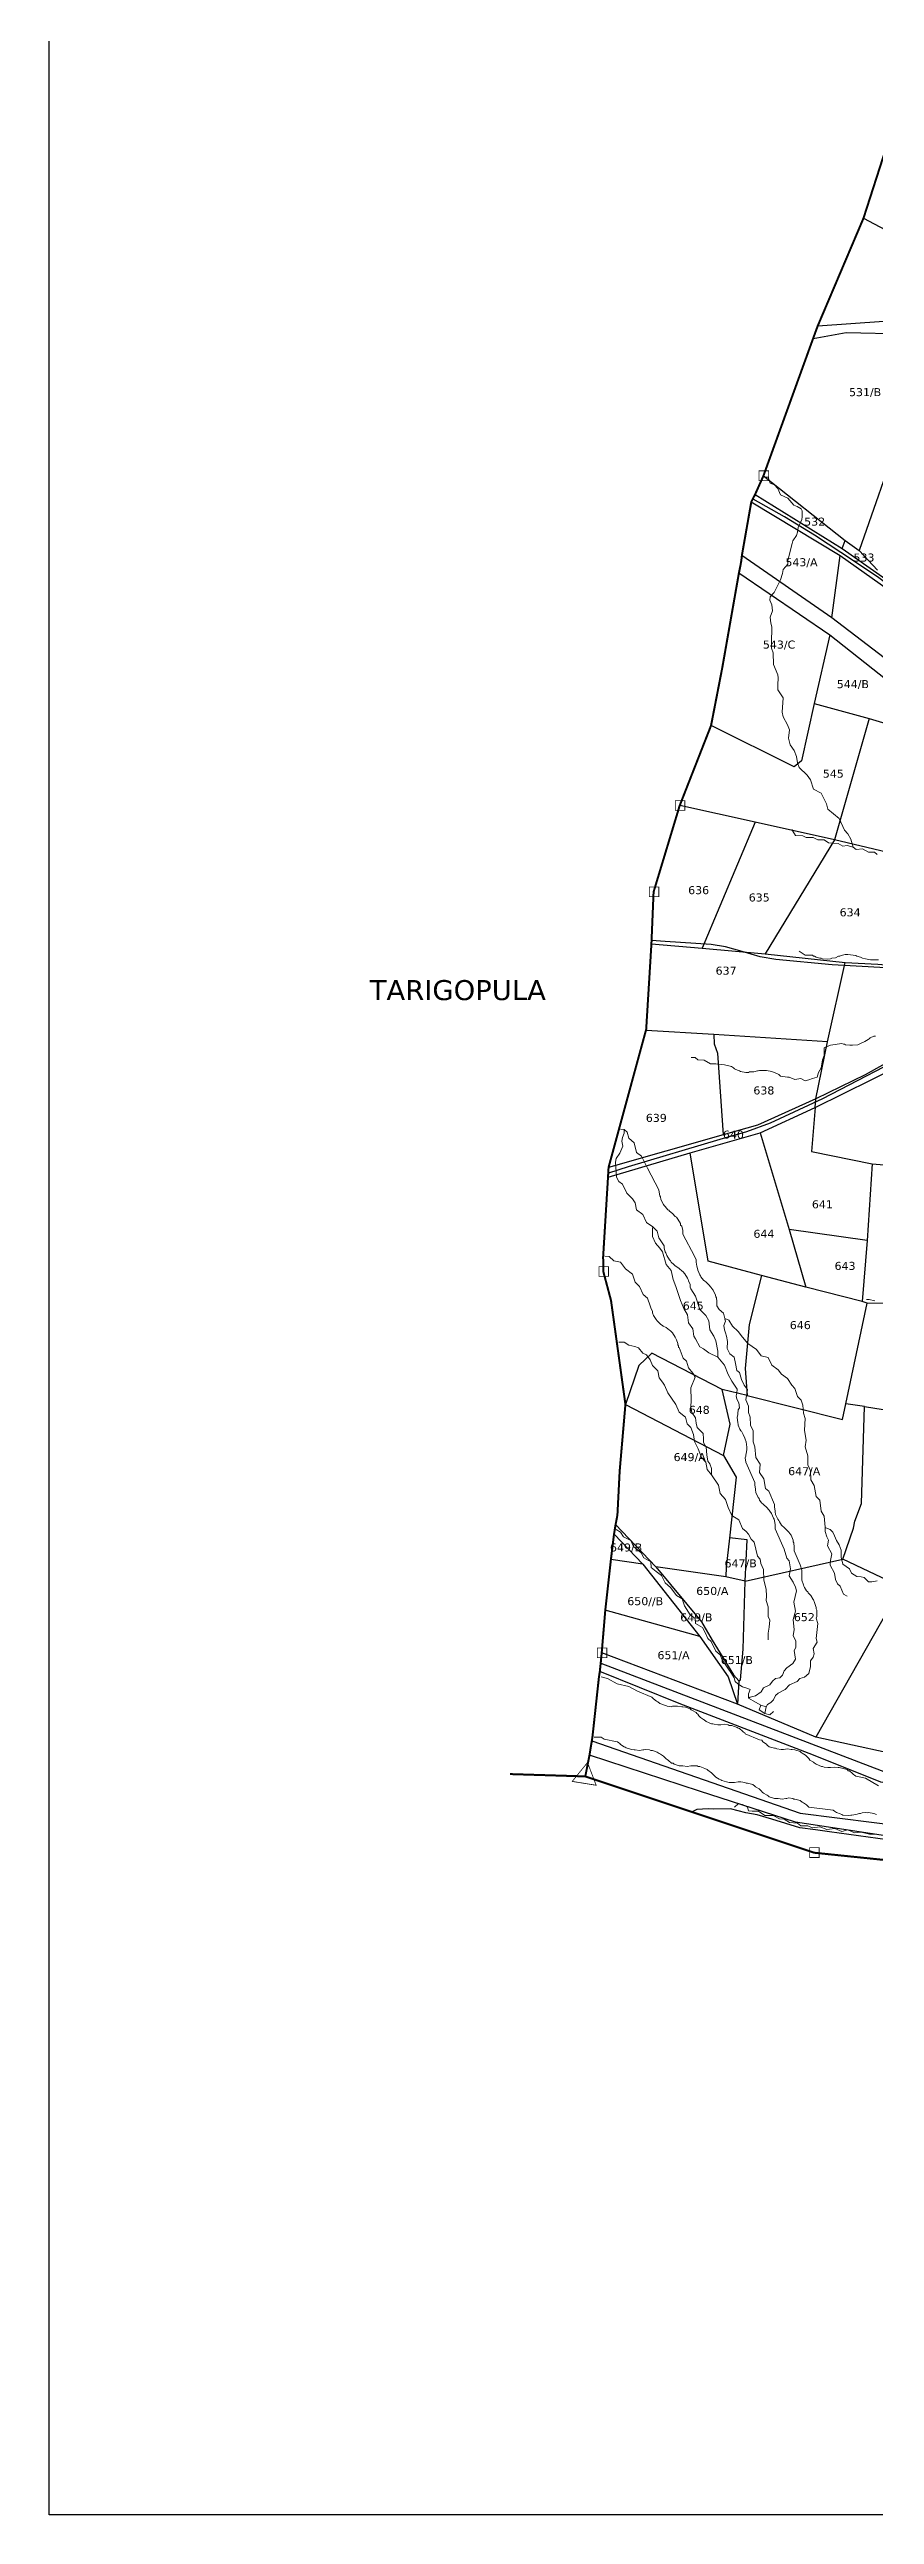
# Model space of a CAD drawing. Header units: inches. Extents: x 1032 to 3029, y -531 to 880.
# Drawn here: x 1032 to 1238, y -531 to 85 of the extents above; entities that cross this region are included whole.
import ezdxf
from ezdxf.enums import TextEntityAlignment as Align

# ---------------------------------------------------------------- set-up
doc = ezdxf.new("R2010")
doc.units = ezdxf.units.IN
doc.header["$LTSCALE"] = 15
doc.header["$MEASUREMENT"] = 0
for name, color, linetype in [('BOUNDARY', 5, 'Continuous'), ('PLOT', 7, 'Continuous'), ('PLOT NO', 7, 'Continuous'), ('ROAD', 50, 'Continuous'), ('STONES', 3, 'Continuous'), ('STREAM', 130, 'SL'), ('text2', 7, 'Continuous'), ('V', 6, 'Continuous')]:
    doc.layers.add(name, color=color, linetype=linetype)
doc.styles.get("Standard").update_dxf_attribs({"font": 'verdana.ttf'})
doc.linetypes.add('SL', pattern='A,8e-06,[1,streme line,S=0.066667,R=0,X=0,Y=0],-0.839413', length=0.839421)

msp = doc.modelspace()

# ---------------------------------------------------------------- linework, layer by layer
at = {"layer": 'BOUNDARY', "const_width": 0.5}
msp.add_lwpolyline([(1242.29, 63.87), (1235.52, 42.86), (1224.09, 15.97), (1222.91, 12.75), (1210.51, -21.52), (1208.44, -26.14), (1207.48, -28.04), (1205.13, -41.41), (1204.99, -42.69), (1204.78, -43.89), (1204.38, -45.85), (1200.23, -69.47), (1197.42, -83.93), (1189.58, -103.94), (1183.06, -125.5), (1182.52, -138.46), (1181.21, -159.86), (1171.81, -194.34), (1171.67, -196.77), (1170.45, -216.72), (1170.5, -220.4), (1172.42, -227.62), (1176.02, -253.59), (1174.58, -270.28), (1174.02, -281.24), (1173.53, -283.81), (1173.14, -286.24), (1172.4, -292.34), (1170.99, -305.02), (1170.09, -315.7), (1169.84, -318.29), (1169.62, -320.33), (1169.4, -321.75), (1167.78, -336.7), (1167.62, -337.68), (1167.03, -341.29), (1165.99, -346.57), (1147.2, -345.99), (1165.99, -346.57), (1223.16, -365.64), (1255.96, -369.02)], dxfattribs=at)
at = {"layer": 'PLOT'}
msp.add_lwpolyline([(1206.48, -251.38), (1230.25, -257.33), (1231.09, -253.45)], dxfattribs=at)
at = {"layer": 'ROAD'}
for points in [[(1366.35, -118.5), (1364.81, -118.29), (1354.97, -117.49), (1352.57, -117.04), (1341.95, -113.09), (1339.08, -111.76), (1330.31, -106.18), (1314.59, -96.19), (1310.36, -93.26), (1307.39, -91.65), (1294.17, -85.05), (1285.76, -80.54), (1275.07, -75.3), (1272.03, -72.87), (1264.86, -66.05), (1262.46, -63.9), (1255.3, -58.86), (1239.33, -46.97), (1233.31, -42.93), (1223.25, -36.3), (1215.77, -31.76), (1207.95, -27.31)], [(1381.88, -119.76), (1379.87, -119.66), (1375.23, -118.92), (1372.66, -119.19), (1368.97, -121.91), (1366.12, -123.82), (1361.73, -125.5), (1354.52, -127.9), (1348.3, -129.54), (1335.74, -132.29), (1324.39, -135.36), (1319.77, -136.77), (1312.33, -139.29), (1290.75, -146.81), (1277.07, -152.28), (1273.16, -153.5), (1270.41, -154.53), (1249.35, -164.72), (1225.26, -177.25), (1212.17, -183.33), (1206.31, -185.46), (1199.59, -187.41), (1176.69, -194.24), (1171.83, -195.77)], [(1300.83, -143.35), (1298.26, -142.57), (1293.25, -144.42), (1289.91, -145.67), (1285.8, -146.8), (1273.57, -145.55), (1260.49, -143.88), (1256.01, -143.76), (1251.78, -143.7), (1247.13, -144.83), (1227.67, -143.7), (1213.65, -142.39), (1209.66, -141.74), (1205.16, -140.36), (1201.04, -139.23), (1197.47, -138.64), (1185.96, -137.86), (1182.54, -137.64)], [(1246.35, -363.11), (1227.04, -360.42), (1223.56, -359.91), (1219.62, -359.4), (1216.08, -358.37), (1212.6, -357.29), (1208.95, -356.2), (1206.1, -355.69), (1202.3, -354.71), (1198.08, -354.77), (1196.67, -354.68), (1193.89, -354.8), (1192.67, -355.45)]]:
    msp.add_lwpolyline(points, dxfattribs=at)
at = {"layer": 'STONES', "const_width": 0.2}
for points in [[(1211.81, -20.27), (1209.43, -20.27), (1209.43, -22.69), (1211.81, -22.69)], [(1190.88, -102.7), (1188.5, -102.7), (1188.5, -105.12), (1190.88, -105.12)], [(1184.36, -124.26), (1181.99, -124.26), (1181.99, -126.68), (1184.36, -126.68)], [(1171.8, -219.16), (1169.42, -219.16), (1169.42, -221.58), (1171.8, -221.58)], [(1171.38, -314.46), (1169.01, -314.46), (1169.01, -316.88), (1171.38, -316.88)], [(1168.71, -348.78), (1166.54, -343.11), (1162.72, -347.82)], [(1224.46, -364.4), (1222.08, -364.4), (1222.08, -366.82), (1224.46, -366.82)]]:
    msp.add_lwpolyline(points, close=True, dxfattribs=at)
at = {"layer": 'STREAM', "color": 4, "linetype": 'ByBlock', "lineweight": 0}
for points in [[(1211.04, -21.86), (1211.7, -21.86), (1212.24, -23.33), (1213.31, -23.73), (1214.11, -24.66), (1214.77, -26.26), (1216.64, -27.06), (1218.11, -28.8), (1218.91, -29.2), (1219.98, -29.73), (1220.24, -30.27), (1220.24, -31.73), (1220.11, -32.4), (1219.18, -34.4), (1219.04, -35.6), (1218.78, -36.4), (1217.84, -37.74), (1217.71, -38.41), (1216.64, -42.67), (1216.64, -43.61), (1215.44, -44.94), (1215.31, -45.88), (1214.77, -47.48), (1213.17, -50.68), (1212.24, -51.75), (1212.1, -52.55), (1212.64, -53.75), (1212.77, -55.22), (1212.24, -56.82), (1212.37, -58.29), (1212.64, -59.22), (1212.51, -63.36), (1212.51, -64.56), (1212.91, -65.76), (1213.04, -68.69), (1214.11, -71.23), (1214.24, -72.03), (1214.11, -73.76), (1214.11, -74.96), (1215.44, -76.97), (1215.17, -80.57), (1215.44, -81.77), (1216.51, -83.77), (1217.04, -84.97), (1216.77, -87.11), (1217.17, -88.71), (1218.24, -90.17), (1218.78, -91.64), (1219.04, -93.24), (1219.44, -94.44), (1221.44, -96.31), (1222.25, -97.51), (1223.05, -99.78), (1224.91, -100.85), (1226.25, -103.52), (1226.65, -104.85), (1229.45, -107.12), (1230.78, -110.05), (1231.58, -110.99), (1232.39, -112.32), (1232.92, -114.32), (1233.72, -114.86), (1235.32, -114.72), (1236.79, -115.53), (1238.26, -115.53), (1238.92, -116.19)], [(1232.92, -114.32), (1231.45, -113.92), (1230.38, -114.06), (1229.18, -113.39), (1226.78, -113.26), (1225.71, -112.46), (1224.11, -112.46), (1222.91, -111.92), (1221.18, -111.92), (1220.38, -111.52), (1218.51, -111.39), (1217.84, -110.32), (1217.58, -109.92)], [(1239.32, -142.48), (1237.32, -142.48), (1235.99, -142.21), (1235.32, -142.08), (1234.79, -141.81), (1233.85, -141.54), (1233.59, -141.41), (1232.92, -141.28), (1231.58, -141.14), (1231.32, -141.14), (1230.92, -141.14), (1229.98, -141.41), (1229.58, -141.54), (1229.32, -141.54), (1228.52, -141.94), (1227.58, -142.08), (1227.32, -142.21), (1226.65, -142.34), (1225.31, -142.21), (1224.91, -142.08), (1224.65, -142.08), (1223.71, -141.81), (1223.31, -141.54), (1223.05, -141.54), (1222.78, -141.28), (1221.98, -141.28), (1220.91, -141.28), (1219.44, -140.34)], [(1238.52, -161.56), (1238.12, -161.56), (1237.19, -161.96), (1236.92, -162.22), (1236.66, -162.36), (1235.85, -162.89), (1234.92, -163.29), (1234.79, -163.42), (1234.12, -163.69), (1232.79, -163.83), (1232.39, -163.83), (1232.12, -163.83), (1231.05, -163.69), (1230.78, -163.56), (1230.52, -163.56), (1230.12, -163.42), (1227.32, -163.83), (1226.25, -164.23), (1225.71, -164.49), (1225.71, -166.36), (1225.31, -167.43), (1224.91, -169.43), (1224.25, -170.63), (1223.98, -171.83), (1222.78, -172.1), (1221.84, -172.5), (1220.91, -172.76), (1219.84, -172.1), (1218.38, -172.36), (1216.91, -171.83), (1216.51, -171.83), (1214.77, -171.56), (1214.37, -171.16), (1213.44, -170.76), (1213.17, -170.63), (1212.64, -170.36), (1211.3, -170.1), (1210.9, -170.1), (1210.64, -170.1), (1209.57, -170.1), (1209.17, -170.23), (1209.04, -170.23), (1208.1, -170.5), (1207.03, -170.5), (1206.77, -170.63), (1206.1, -170.63), (1204.77, -170.36), (1204.5, -170.23), (1204.23, -170.1), (1203.3, -169.7), (1203.03, -169.43), (1202.77, -169.3), (1202.5, -169.16), (1200.76, -168.76), (1198.63, -168.49), (1197.29, -168.49), (1195.69, -167.56), (1194.09, -167.43), (1193.43, -166.89), (1192.49, -166.89)], [(1174.75, -184.77), (1175.68, -184.91), (1176.48, -185.57), (1176.88, -187.04), (1178.21, -188.24), (1178.75, -190.64), (1180.08, -191.58), (1181.55, -194.51), (1184.35, -199.98), (1184.49, -200.52), (1184.62, -201.45), (1184.75, -201.72), (1184.89, -202.38), (1185.55, -203.59), (1185.69, -203.85), (1185.95, -204.12), (1186.62, -204.92), (1186.89, -205.05), (1187.02, -205.32), (1187.82, -205.85), (1188.49, -206.65), (1188.76, -206.79), (1189.16, -207.32), (1189.82, -208.39), (1189.82, -208.79), (1190.09, -209.06), (1190.36, -210.12), (1190.36, -210.39), (1190.36, -210.66), (1190.36, -211.06), (1193.29, -216.53), (1193.69, -217.46), (1193.69, -218), (1193.83, -219.06), (1193.96, -219.33), (1194.09, -220), (1194.63, -221.2), (1194.76, -221.46), (1194.89, -221.73), (1195.56, -222.53), (1195.83, -222.8), (1196.09, -222.93), (1196.76, -223.6), (1197.43, -224.4), (1197.56, -224.53), (1197.96, -225.07), (1198.5, -226.27), (1198.63, -226.67), (1198.76, -226.94), (1198.9, -227.87), (1198.9, -228.27), (1198.9, -228.54), (1198.9, -228.94), (1199.43, -229.87), (1200.5, -230.8), (1200.9, -232.14), (1201.83, -232.54), (1202.77, -234.01), (1204.23, -235.34), (1205.3, -236.81), (1206.63, -238.41), (1208.77, -239.88), (1209.97, -241.48), (1211.7, -241.88), (1212.64, -243.75), (1214.24, -244.95), (1215.04, -246.02), (1216.51, -247.08), (1217.58, -248.82), (1218.38, -249.62), (1219.04, -251.62), (1219.98, -252.55), (1220.38, -253.75), (1220.51, -255.76), (1220.91, -257.09), (1220.78, -260.02), (1220.91, -261.09), (1221.18, -262.56), (1220.91, -264.16), (1221.58, -266.43), (1221.58, -268.7), (1222.25, -270.17), (1222.38, -272.43), (1223.18, -273.9), (1223.71, -276.57), (1224.65, -277.5), (1224.91, -280.31), (1225.71, -281.51), (1225.98, -284.31), (1225.98, -285.38), (1226.38, -286.71), (1226.78, -287.51), (1226.51, -288.98), (1227.58, -290.98), (1227.32, -292.58), (1227.18, -293.78), (1228.25, -295.78), (1228.52, -297.38), (1229.05, -298.45), (1229.72, -298.98), (1230.12, -300.05), (1230.52, -300.99), (1231.45, -301.52)], [(1175.68, -185.04), (1175.68, -185.84), (1175.28, -186.91), (1175.15, -187.84), (1175.41, -189.04), (1174.61, -190.78), (1173.68, -192.11), (1173.54, -193.05), (1173.81, -196.78), (1174.35, -197.85), (1175.28, -198.52), (1176.35, -200.78), (1177.81, -202.25), (1178.48, -203.19), (1178.75, -204.92), (1180.35, -206.12), (1181.28, -208.12), (1182.88, -209.19), (1183.95, -210.26), (1184.35, -211.99), (1185.69, -213.99), (1185.69, -214.53), (1185.95, -215.46), (1186.09, -215.73), (1186.35, -216.39), (1187.02, -217.46), (1187.29, -217.73), (1187.42, -218), (1188.09, -218.66), (1188.49, -218.93), (1188.62, -219.06), (1189.42, -219.6), (1190.22, -220.26), (1190.36, -220.4), (1190.89, -220.93), (1191.56, -222), (1191.69, -222.4), (1191.82, -222.67), (1192.22, -223.6), (1192.22, -224), (1192.22, -224.27), (1192.36, -224.67), (1193.56, -226.53), (1194.63, -229.87), (1196.09, -231.34), (1196.89, -232.67), (1197.16, -234.94), (1198.1, -236.54), (1198.63, -237.74), (1199.16, -240.28), (1199.16, -241.75), (1200.76, -243.75), (1201.7, -246.15), (1202.63, -247.75), (1203.97, -249.75), (1203.83, -250.82), (1203.7, -251.49), (1203.83, -252.29), (1204.37, -253.22), (1204.5, -254.42), (1204.23, -254.95), (1204.1, -255.89), (1204.1, -256.16), (1203.97, -256.82), (1204.1, -258.16), (1204.23, -258.56), (1204.23, -258.82), (1204.63, -259.76), (1204.9, -260.16), (1205.03, -260.29), (1205.43, -261.09), (1205.83, -262.03), (1205.97, -262.29), (1206.23, -262.96), (1206.37, -264.29), (1206.37, -264.56), (1206.37, -264.96), (1206.23, -265.9), (1206.1, -266.3), (1206.1, -266.56), (1205.97, -266.96), (1206.1, -268.03), (1208.37, -273.1), (1208.37, -273.77), (1208.5, -274.7), (1208.5, -274.97), (1208.64, -275.64), (1209.17, -276.84), (1209.44, -277.1), (1209.57, -277.5), (1210.1, -278.3), (1210.37, -278.44), (1210.64, -278.7), (1211.3, -279.24), (1211.97, -280.04), (1212.1, -280.31), (1212.51, -280.84), (1213.04, -282.04), (1213.17, -282.31), (1213.31, -282.71), (1213.44, -283.64), (1213.44, -284.04), (1213.44, -284.31), (1213.44, -284.71), (1215.71, -289.78), (1216.37, -292.05), (1216.91, -292.71), (1217.31, -294.72), (1216.91, -296.45), (1217.98, -298.05), (1218.51, -299.25), (1218.78, -300.19), (1218.11, -302.99), (1218.51, -305.26), (1217.98, -307.39), (1218.24, -309.93), (1217.98, -311.39), (1218.64, -312.73), (1218.64, -314.33), (1218.24, -315.13), (1218.51, -317.26), (1217.84, -318.33), (1216.37, -319.4), (1215.71, -320.2), (1215.31, -321.27), (1214.64, -321.93), (1213.57, -322.07), (1212.77, -322.73), (1212.1, -323.67), (1210.5, -324.47), (1209.97, -325.4), (1208.5, -326.47), (1207.17, -326.74), (1206.77, -327)], [(1199.16, -241.75), (1196.89, -240.68), (1195.56, -239.74), (1194.63, -239.21), (1193.56, -237.21), (1193.16, -236.54), (1192.89, -234.67), (1191.82, -233.21), (1191.56, -231.2), (1190.62, -229.6), (1189.82, -227.6), (1188.62, -224.13), (1187.95, -222.4), (1187.42, -220.13), (1186.22, -218.66), (1185.29, -215.46), (1184.62, -214.53), (1183.55, -213.33), (1182.75, -211.59), (1182.75, -209.59), (1182.88, -209.19)], [(1170.88, -216.53), (1171.94, -216.66), (1173.14, -217.73), (1174.75, -218), (1176.08, -219.73), (1177.81, -221.06), (1178.48, -223.07), (1179.55, -224.13), (1180.48, -226.13), (1181.55, -227.07), (1182.22, -228.94), (1182.35, -229.47), (1182.75, -230.4), (1182.75, -230.67), (1183.02, -231.34), (1183.69, -232.41), (1183.95, -232.67), (1184.22, -232.94), (1184.89, -233.61), (1185.29, -233.87), (1185.42, -234.01), (1186.22, -234.41), (1187.02, -235.07), (1187.29, -235.21), (1187.82, -235.74), (1188.49, -236.81), (1188.62, -237.08), (1188.76, -237.48), (1189.16, -238.41), (1189.16, -238.68), (1189.29, -238.94), (1189.29, -239.34), (1189.42, -239.34), (1190.49, -242.01), (1191.29, -242.81), (1191.82, -244.41), (1192.89, -245.75), (1193.43, -246.82), (1192.36, -249.48), (1192.49, -252.55), (1192.36, -254.29), (1192.62, -255.62), (1193.56, -256.96), (1193.69, -258.29), (1193.96, -259.36), (1195.43, -260.83), (1195.56, -262.16), (1195.56, -263.09), (1196.23, -264.29), (1196.36, -266.16), (1196.63, -267.76), (1197.16, -268.43), (1197.56, -269.63), (1197.56, -271.23), (1199.3, -273.77), (1199.7, -275.9), (1201.03, -277.37), (1201.7, -279.37), (1202.63, -281.37), (1204.37, -282.44), (1205.3, -284.58), (1206.23, -285.38), (1206.77, -286.04), (1207.43, -287.24), (1208.24, -288.04), (1209.04, -291.51), (1209.7, -292.31), (1209.84, -293.38), (1210.5, -294.85), (1210.64, -297.52), (1211.17, -299.79), (1211.3, -301.52), (1211.17, -302.59), (1211.7, -304.19), (1211.7, -306.59), (1212.1, -307.52), (1211.97, -309.26), (1211.7, -310.73), (1211.7, -312.46)], [(1238.39, -227.74), (1236.92, -227.34), (1236.25, -227.34)], [(1200.9, -232.27), (1201.03, -232.81), (1200.63, -233.87), (1200.76, -234.94), (1201.03, -235.74), (1201.3, -236.54), (1201.56, -237.88), (1201.43, -239.61), (1202.1, -240.94), (1203.17, -241.75), (1203.57, -243.35), (1203.83, -245.08), (1204.5, -245.61), (1205.03, -247.35), (1205.7, -248.82), (1206.5, -249.88), (1206.1, -252.42), (1206.77, -254.02), (1206.77, -255.62), (1207.17, -256.82), (1207.3, -258.82), (1207.97, -260.16), (1207.97, -262.96), (1208.37, -264.16), (1208.64, -266.83), (1209.7, -268.56), (1209.57, -270.57), (1210.64, -272.17), (1211.04, -274.57), (1211.84, -275.24), (1213.31, -278.57), (1213.31, -279.24), (1213.44, -280.17), (1213.44, -280.44), (1213.57, -281.11), (1214.11, -282.31), (1214.37, -282.57), (1214.51, -282.97), (1215.04, -283.77), (1215.31, -284.04), (1215.57, -284.17), (1216.24, -284.84), (1216.91, -285.64), (1217.04, -285.78), (1217.44, -286.31), (1217.98, -287.51), (1217.98, -287.91), (1218.11, -288.18), (1218.24, -289.24), (1218.24, -289.51), (1218.24, -289.78), (1218.24, -290.18), (1219.71, -293.65), (1220.11, -294.98), (1220.11, -295.52), (1220.11, -296.45), (1220.11, -296.72), (1220.11, -297.52), (1220.51, -298.72), (1220.64, -298.98), (1220.78, -299.39), (1221.31, -300.19), (1221.58, -300.45), (1221.71, -300.72), (1222.38, -301.39), (1222.91, -302.32), (1223.05, -302.45), (1223.31, -303.12), (1223.71, -304.32), (1223.71, -304.72), (1223.85, -304.99), (1223.85, -306.06), (1223.85, -306.32), (1223.85, -306.59), (1223.71, -306.99), (1224.11, -308.32), (1223.71, -312.06), (1223.98, -312.99), (1222.91, -314.6), (1223.18, -315.93), (1222.91, -316.73), (1222.25, -317.66), (1222.25, -319.13), (1221.84, -320.87), (1220.78, -321.8), (1219.58, -322.07), (1218.91, -322.87), (1217.04, -323.67), (1215.97, -324.87), (1214.24, -325.8), (1213.57, -326.34), (1213.04, -327.4), (1212.37, -328.07), (1211.57, -328.61), (1211.17, -329.14), (1210.9, -330.87)], [(1197.56, -271.23), (1196.49, -269.9), (1196.09, -268.03), (1195.03, -266.83), (1194.23, -264.69), (1193.29, -262.83), (1193.02, -261.09), (1192.36, -259.36), (1191.42, -258.42), (1191.02, -256.82), (1189.42, -255.49), (1188.62, -253.62), (1186.62, -250.68), (1185.82, -248.82), (1185.29, -248.02), (1184.49, -246.95), (1184.09, -245.21), (1182.75, -243.88), (1182.22, -242.41), (1181.28, -241.21), (1180.35, -240.81), (1179.28, -239.48), (1178.35, -239.08), (1176.88, -238.81), (1175.68, -238.01), (1174.35, -238.01)], [(1213.04, -330.34), (1212.1, -331.14), (1210.9, -330.87), (1209.44, -329.94), (1209.84, -328.74), (1207.97, -327.67), (1206.77, -327), (1206.77, -325.94), (1207.17, -324.87), (1206.63, -324.6), (1205.3, -324.2), (1204.1, -323.4), (1203.43, -322.87), (1203.17, -321.93), (1202.5, -320.87), (1200.23, -317.4), (1199.7, -316.2), (1198.63, -315.26), (1197.43, -312.86), (1196.63, -312.06), (1195.83, -310.46), (1195.29, -309.39), (1193.56, -308.32), (1193.43, -307.12), (1192.22, -306.19), (1190.76, -303.92), (1190.22, -302.19), (1188.76, -301.39), (1188.09, -300.45), (1187.29, -299.39), (1185.95, -298.18), (1185.02, -296.32), (1183.69, -295.38), (1182.48, -294.32), (1182.35, -292.98), (1180.62, -291.91), (1179.95, -290.71), (1178.08, -289.11), (1177.41, -287.64), (1175.55, -286.71), (1174.75, -285.51), (1173.68, -284.84)], [(1226.11, -284.44), (1227.18, -284.84), (1227.85, -285.51), (1228.25, -286.44), (1228.78, -287.64), (1229.45, -288.71), (1229.98, -290.05), (1229.98, -291.78), (1230.38, -293.51), (1231.99, -294.72), (1232.52, -295.78), (1233.85, -296.58), (1234.92, -296.72), (1235.72, -296.85), (1236.79, -297.92), (1237.59, -297.92), (1238.92, -297.65)], [(1169.94, -321.67), (1171.54, -322.07), (1173.95, -323.4), (1176.88, -324.07), (1179.02, -325.27), (1182.62, -326.74), (1183.02, -327.14), (1183.82, -327.8), (1184.09, -327.94), (1184.62, -328.34), (1185.82, -328.74), (1186.09, -328.87), (1186.49, -329.01), (1187.42, -329.14), (1187.82, -329.01), (1188.09, -329.01), (1189.02, -329.01), (1190.09, -329.14), (1190.36, -329.14), (1191.02, -329.27), (1192.22, -329.67), (1192.49, -329.94), (1192.76, -330.07), (1193.69, -330.61), (1193.83, -330.87), (1194.09, -331.01), (1194.36, -331.41), (1194.76, -331.81), (1195.56, -332.34), (1195.69, -332.47), (1196.23, -332.88), (1197.56, -333.41), (1197.83, -333.41), (1198.23, -333.54), (1199.16, -333.68), (1199.56, -333.68), (1199.83, -333.68), (1200.76, -333.54), (1201.7, -333.68), (1201.96, -333.81), (1202.63, -333.81), (1203.97, -334.34), (1204.23, -334.48), (1204.5, -334.61), (1205.3, -335.28), (1205.57, -335.54), (1205.83, -335.68), (1205.97, -335.94), (1209.57, -337.41), (1210.1, -337.54), (1210.37, -337.95), (1211.3, -338.48), (1211.44, -338.75), (1211.97, -339.15), (1213.31, -339.55), (1213.57, -339.55), (1213.84, -339.68), (1214.91, -339.81), (1215.31, -339.81), (1215.57, -339.81), (1216.51, -339.68), (1217.44, -339.81), (1217.71, -339.81), (1218.38, -339.95), (1219.71, -340.35), (1219.98, -340.61), (1220.24, -340.75), (1221.04, -341.28), (1221.31, -341.55), (1221.58, -341.81), (1221.84, -342.08), (1222.11, -342.48), (1223.05, -343.02), (1223.18, -343.15), (1223.71, -343.55), (1225.05, -344.08), (1225.31, -344.08), (1225.71, -344.22), (1226.65, -344.35), (1227.05, -344.35), (1227.32, -344.35), (1228.25, -344.22), (1229.18, -344.35), (1229.45, -344.35), (1230.12, -344.48), (1231.45, -344.88), (1231.72, -345.15), (1231.99, -345.15), (1232.79, -345.82), (1233.05, -346.08), (1233.32, -346.22), (1233.59, -346.48), (1233.99, -346.62), (1235.99, -347.02), (1239.32, -348.89)], [(1211.17, -329.14), (1209.84, -328.74)], [(1238.79, -356.09), (1238.12, -355.82), (1236.79, -355.56), (1236.52, -355.69), (1236.12, -355.56), (1235.19, -355.69), (1234.79, -355.82), (1234.52, -355.82), (1233.59, -356.09), (1232.65, -356.22), (1232.39, -356.22), (1231.72, -356.36), (1230.38, -356.22), (1230.12, -356.09), (1229.72, -355.96), (1228.78, -355.56), (1228.52, -355.42), (1228.25, -355.29), (1227.98, -355.02), (1221.84, -354.22), (1221.71, -354.09), (1221.31, -353.69), (1220.51, -353.16), (1220.24, -353.02), (1219.71, -352.62), (1218.38, -352.22), (1218.11, -352.22), (1217.84, -352.09), (1216.77, -351.95), (1216.37, -352.09), (1216.11, -352.09), (1215.17, -352.22), (1214.24, -352.09), (1213.97, -352.09), (1213.31, -352.09), (1211.97, -351.69), (1211.7, -351.42), (1211.44, -351.29), (1210.5, -350.75), (1210.24, -350.49), (1210.1, -350.35), (1209.84, -350.09), (1209.44, -349.69), (1208.5, -349.15), (1208.37, -349.02), (1207.84, -348.62), (1206.5, -348.22), (1206.23, -348.22), (1205.83, -348.09), (1204.9, -347.95), (1204.5, -347.95), (1204.23, -347.95), (1203.3, -348.09), (1202.23, -348.09), (1201.96, -348.09), (1201.3, -347.95), (1200.1, -347.55), (1199.83, -347.42), (1199.43, -347.28), (1198.63, -346.75), (1198.36, -346.48), (1198.23, -346.35), (1197.96, -346.08), (1197.56, -345.68), (1196.63, -345.02), (1196.49, -344.88), (1195.83, -344.62), (1194.63, -344.08), (1194.23, -344.08), (1193.96, -343.95), (1192.89, -343.95), (1192.62, -343.95), (1192.36, -343.95), (1191.42, -344.08), (1190.36, -343.95), (1190.09, -343.95), (1189.42, -343.95), (1188.22, -343.55), (1187.95, -343.28), (1187.55, -343.28), (1186.75, -342.62), (1186.49, -342.35), (1186.22, -342.21), (1185.95, -341.95), (1185.55, -341.55), (1184.75, -341.01), (1184.49, -340.88), (1183.95, -340.48), (1182.75, -340.08), (1182.35, -340.08), (1182.08, -339.95), (1181.02, -339.81), (1180.62, -339.95), (1180.35, -339.95), (1179.55, -340.08), (1178.48, -339.95), (1178.21, -339.95), (1177.55, -339.81), (1176.21, -339.41), (1175.95, -339.28), (1175.68, -339.15), (1174.75, -338.61), (1174.61, -338.35), (1174.35, -338.21), (1174.08, -337.95), (1173.95, -337.95), (1170.74, -337.28), (1169.94, -336.74), (1168.21, -336.74)], [(1203.3, -354.22), (1204.23, -353.42), (1205.3, -353.56), (1206.5, -354.22), (1206.77, -355.16), (1207.7, -355.29), (1209.3, -355.29), (1210.9, -356.36), (1212.91, -356.36), (1214.51, -357.16), (1215.71, -357.29), (1217.04, -358.09), (1219.04, -358.23), (1219.84, -358.89), (1221.58, -358.89), (1222.78, -359.43), (1224.65, -359.16), (1226.38, -359.83), (1228.38, -359.56), (1230.12, -360.36), (1231.58, -359.96), (1233.32, -360.63), (1234.92, -360.49), (1237.06, -361.03), (1238.66, -361.03)]]:
    msp.add_lwpolyline(points, dxfattribs=at)
at = {"layer": 'text2'}
for points in [[(1235.52, 42.86), (1242.32, 39.31), (1259.95, 32), (1254.66, 17.53), (1268.34, 13.34), (1274.18, 30.21), (1296.2, 13.15), (1298.79, 22.43), (1301.9, 32.56), (1324.09, 24.99), (1336.38, 18.69), (1343.47, 14.61), (1358.26, 6.49), (1382.23, -5.73), (1378.35, -17.66), (1394.89, -24.08), (1408.73, -30.37), (1415.62, -14.57), (1418.78, -2.05)], [(1316.91, -7.32), (1333.17, -20.09), (1347.35, -25.84), (1374.59, -28.37), (1383.49, -28.24), (1396.25, -36.63), (1399.7, -47.15), (1398.66, -50), (1395.09, -38.7), (1382.43, -30.48), (1373.83, -30.6), (1358.72, -28.97), (1346.45, -28), (1340.5, -25.55), (1332.42, -22.05), (1316.07, -9.06), (1292.14, -0.61), (1266.62, 8.66), (1252.54, 12.08), (1245.75, 13.89), (1231.17, 14.22), (1222.91, 12.75)], [(1224.09, 15.97), (1240.65, 17.17), (1253.22, 13.7), (1254.66, 17.53)], [(1252.54, 12.08), (1244.68, -10.82), (1234.43, -40.2)], [(1210.51, -21.52), (1230.98, -37.65), (1234.43, -40.2), (1239.03, -45.06)], [(1207.48, -28.04), (1229.67, -41.4), (1260.3, -63.11), (1273.68, -75.41), (1295.28, -86.36), (1310.27, -94.33), (1325.81, -104.68), (1338.24, -112.93), (1346.94, -115.9), (1353.57, -118.44), (1366.17, -119.33), (1366.52, -117.65)], [(1208.44, -26.14), (1230.22, -39.67), (1230.98, -37.65)], [(1227.62, -57), (1205.13, -41.41)], [(1255.51, -78.35), (1227.62, -57), (1229.67, -41.4)], [(1230.22, -39.67), (1244.17, -49.46)], [(1204.4, -45.74), (1227.12, -61.21), (1253.79, -82.29), (1263.32, -89.21), (1271.35, -95.62), (1303.41, -117.98), (1311.67, -124.06), (1320.59, -131.46)], [(1227.12, -61.21), (1223.2, -78.44), (1220.03, -92.72), (1218.2, -94.28), (1197.42, -83.93)], [(1223.2, -78.44), (1236.97, -82.18), (1252.79, -86.92), (1271.35, -95.62)], [(1236.97, -82.18), (1228.29, -112.46)], [(1246.22, -116.77), (1228.29, -112.46), (1208.48, -108.06), (1189.58, -103.94)], [(1208.48, -108.06), (1195.2, -139.6)], [(1228.29, -112.46), (1210.99, -141.01)], [(1182.52, -138.46), (1195.2, -139.6), (1210.99, -141.01), (1230.95, -143.17), (1239.13, -143.57), (1269.36, -146.14), (1272.64, -146.65), (1285.36, -147.96), (1289.03, -146.9), (1308.46, -139.87), (1328.92, -133.09)], [(1223.48, -179.35), (1237.63, -172.41), (1268.82, -156.78), (1271.37, -155.85), (1288.93, -148.56), (1318.66, -138.09), (1325.76, -135.76), (1327.96, -135.08), (1329.74, -134.52), (1331.74, -133.8)], [(1271.84, -153.08), (1262.06, -157.68), (1248.17, -164.37), (1235.98, -171.18), (1223.62, -177.24), (1226.57, -162.98), (1230.95, -143.17)], [(1302.84, -154.02), (1297, -178.23), (1294.78, -186.61), (1288.93, -207.38), (1287.95, -209.55), (1284.46, -236.72), (1245.16, -228.44), (1236.48, -228.25), (1235.22, -227.89), (1221.15, -224.29), (1210.04, -221.41), (1196.73, -217.78), (1192.23, -190.71)], [(1226.57, -162.98), (1198.14, -161.14), (1181.2, -160.1)], [(1198.14, -161.14), (1198.21, -163.46), (1199.06, -165.78), (1200.46, -186.18)], [(1340.05, -164.79), (1331.59, -188.52), (1316.02, -213.53), (1305.97, -243.85), (1305.24, -245.81), (1301.53, -258.15), (1288.53, -279.28), (1278.89, -294.58), (1272.67, -303.61), (1267.31, -310.47), (1261.09, -305.51), (1244.96, -299.19), (1230.33, -292.26), (1233.07, -284.55), (1233.36, -282.81), (1235.07, -278.39), (1235.82, -254.12), (1231.09, -253.45), (1236.48, -228.25)], [(1171.67, -196.77), (1192.23, -190.71), (1209.69, -185.72), (1223.48, -179.35), (1223.62, -177.24)], [(1223.62, -177.24), (1209.06, -183.82), (1200.46, -186.18), (1171.81, -194.34)], [(1223.48, -179.35), (1222.53, -190.37), (1237.7, -193.5), (1249.78, -194.45), (1248.8, -201.45), (1245.16, -228.44)], [(1209.69, -185.72), (1216.93, -209.84), (1221.15, -224.29)], [(1237.7, -193.5), (1236.41, -212.6), (1235.22, -227.89)], [(1236.41, -212.6), (1216.93, -209.84)], [(1210.04, -221.41), (1206.95, -233.62), (1205.92, -244.58), (1206.48, -251.38), (1200.19, -249.85), (1182.63, -240.81), (1179.35, -243.84), (1176.02, -253.59), (1200.52, -266.33), (1202.24, -258.52), (1200.19, -249.85)], [(1572.86, -311.25), (1485.9, -278.2), (1433.17, -256.83), (1403.93, -244.73), (1383.01, -245), (1360.06, -250.65), (1338.53, -265.13), (1304.91, -300.81), (1293.2, -312.9), (1270.89, -333.02), (1252.25, -350.25), (1239.83, -348.03), (1223.01, -341.28), (1189.49, -328.35), (1169.62, -320.33)], [(1169.84, -318.29), (1237.1, -344.04), (1242.78, -346.16), (1251.47, -347.19), (1271.66, -329.38), (1299.26, -303.8), (1333.75, -265.79), (1337.3, -262.67), (1359.47, -248.05), (1383.29, -242.94), (1404.42, -242.77), (1464.24, -266.52), (1496.09, -279.38), (1544.91, -297.78), (1573.06, -308.58)], [(1235.82, -254.12), (1269.51, -259.51), (1261.09, -305.51)], [(1570.61, -329.08), (1506.52, -303.05), (1473.44, -288.76), (1448.46, -282.42), (1426.43, -277.47), (1412.46, -273.01), (1394.32, -264.83), (1385.12, -262.28), (1364.31, -266.58), (1346.2, -279.37), (1330.28, -299.12), (1313.36, -320.34), (1300.35, -336.64), (1277.99, -359.59), (1255.82, -363.67), (1218.55, -358), (1194.54, -350.27), (1167.03, -341.29)], [(1167.62, -337.68), (1219.69, -355.75), (1256.66, -360.45), (1277.36, -356.64), (1295.72, -337.78), (1299.27, -334.74), (1314.29, -315.72), (1324.68, -302.4), (1334.51, -290.36), (1344.6, -277.5), (1363.83, -263.94), (1385.03, -259.63), (1405.07, -267.11), (1413.84, -271.15), (1428.29, -275.28), (1453.09, -281.35), (1465.29, -284.08), (1474.67, -286.68), (1489.08, -292.89), (1510.85, -302.26), (1554.39, -319.9), (1571.62, -326.85)], [(1200.52, -266.33), (1203.73, -271.79), (1202.06, -287.02), (1201.19, -294.24), (1201.15, -296.67), (1183.61, -294.18), (1173.58, -283.57)], [(1173.18, -286.04), (1180.41, -293.51), (1172.4, -292.34)], [(1205.91, -297.8), (1206.45, -287.44), (1202.06, -286.96)], [(1180.41, -293.51), (1194.6, -311.57), (1170.99, -305.02)], [(1183.61, -294.18), (1195.01, -307.93), (1197.69, -312.54), (1203.05, -321.21), (1204.41, -322.65), (1204.02, -328.49)], [(1205.91, -297.8), (1230.33, -292.26)], [(1204.41, -322.65), (1204.77, -322.41), (1205.46, -314.76), (1205.91, -297.8), (1201.15, -296.67)], [(1244.96, -299.19), (1223.62, -336.76), (1204.02, -328.49)], [(1194.6, -311.57), (1201.7, -321.66), (1204.02, -328.49), (1170.09, -315.7)], [(1267.31, -310.47), (1259.76, -322.16), (1251.98, -334.77), (1250.36, -342.58), (1223.62, -336.76)]]:
    msp.add_lwpolyline(points, dxfattribs=at)
at = {"layer": 'V', "color": 0}
msp.add_lwpolyline([(1032.01, 879.63), (3029.36, 879.63), (3029.36, -531.09), (1032.01, -531.09)], close=True, dxfattribs=at)

# ---------------------------------------------------------------- texts
at = {"layer": 'PLOT NO'}
for s, height, p in [('531/B', 2, (1235.93, -0.59)), ('532', 2, (1223.33, -32.95)), ('543/A', 2, (1220.03, -43.1)), ('533', 2, (1235.65, -41.93)), ('543/C', 2, (1214.43, -63.68)), ('544/B', 2, (1232.87, -73.57)), ('545', 2, (1227.99, -95.94)), ('636', 2, (1194.32, -125.06)), ('635', 2, (1209.46, -126.89)), ('634', 2, (1232.19, -130.6)), ('TARIGOPULA', 5, (1134.12, -150.04)), ('637', 2, (1201.19, -145.18)), ('638', 2, (1210.62, -175.12)), ('639', 2, (1183.74, -181.98)), ('640', 2, (1203.02, -186.16)), ('641', 2, (1225.25, -203.58)), ('644', 2, (1210.63, -210.95)), ('643', 2, (1230.92, -218.97)), ('645', 2, (1192.97, -228.91)), ('646', 2, (1219.72, -233.77)), ('648', 2, (1194.47, -254.95)), ('649/A', 2, (1192.09, -266.76)), ('647/A', 2, (1220.71, -270.28)), ('649/B', 2, (1176.19, -289.34)), ('647/B', 2, (1204.83, -293.32)), ('650//B', 2, (1180.98, -302.77)), ('650/A', 2, (1197.74, -300.21)), ('649/B', 2, (1193.75, -306.82)), ('652', 2, (1220.75, -306.76)), ('651/A', 2, (1188.04, -316.27)), ('651/B', 2, (1203.87, -317.48))]:
    msp.add_text(s, height=height, dxfattribs=at).set_placement(p, align=Align.MIDDLE_CENTER)

doc.saveas('drawing.dxf')
